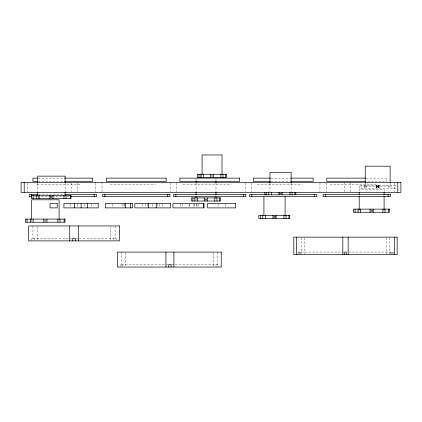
<?xml version="1.0" encoding="UTF-8"?>
<svg xmlns="http://www.w3.org/2000/svg" width="422" height="422" viewBox="0 0 422 422"><rect width="100%" height="100%" fill="white"/><g stroke="black" fill="none" stroke-linecap="round" stroke-linejoin="round"><path stroke-width="0.32" stroke-dasharray="2.11 1.58" d="M38.186 178.126L63.801 178.126M271.072 178.126L290.12 178.126M366.217 178.126L386.578 178.126L386.578 181.365L366.217 181.365M38.186 181.365L63.801 181.365M271.072 181.365L290.12 181.365M37.041 184.599L40.027 184.599M41.071 184.599L72.753 184.599M74.098 184.599L80.671 184.599M110.358 184.599L155.486 184.599M182.932 184.599L231.05 184.599M257.446 184.599L301.978 184.599M330.02 184.599L376.793 184.599M38.423 194.436L64.133 194.436M33.807 196.678L69.408 196.678M72.014 238.393L31.676 238.393L31.676 240.266M75.665 238.393L116.372 238.393L116.372 240.266M344.088 252.092L297.621 252.092L297.621 253.96M348.656 252.092L393.351 252.092L393.351 253.96M167.972 264.547L120.175 264.547L120.175 266.414M171.738 264.547L218.401 264.547L218.401 266.414M394.675 182.984L394.675 191.699M392.608 252.092L392.608 253.96M391.11 252.092L391.11 253.96M391.052 185.474L391.052 188.587M390.366 252.092L390.366 253.96M390.128 182.879L390.128 186.097L365.225 186.097L365.225 182.879M389.211 237.797L389.211 253.938M388.957 185.474L388.957 188.587M386.568 237.797L386.568 253.938M384.089 191.757L384.089 189.831L359.185 189.831L359.185 191.757M379.236 185.474L379.236 188.587M378.945 185.474L378.945 188.587M378.724 185.474L378.724 188.587M378.518 185.474L378.518 188.587M378.26 185.474L378.26 188.587M378.107 185.474L378.107 188.587M377.247 185.474L377.247 188.587M377.094 185.474L377.094 188.587M376.835 185.474L376.835 188.587M376.63 185.474L376.63 188.587M376.408 185.474L376.408 188.587M376.118 185.474L376.118 188.587M372.22 209.755L372.22 211.622M372.067 209.755L372.067 211.622M371.207 209.755L371.207 211.622M371.054 209.755L371.054 211.622M366.623 185.474L366.623 188.587M365.932 185.474L365.932 188.587M364.766 185.474L364.766 188.587M364.081 185.474L364.081 188.587M361.084 185.474L361.084 188.587M358.726 210.378L358.726 211.622M350.466 182.357L350.466 191.699M344.241 182.357L344.241 191.699M326.185 182.984L326.185 191.699M319.96 182.984L319.96 191.699M304.404 237.797L304.404 253.938M301.762 237.797L301.762 253.938M300.606 252.092L300.606 253.96M299.863 252.092L299.863 253.96M298.37 252.092L298.37 253.96M291.133 183.322L291.133 191.678M281.131 192.944L281.131 194.189M280.973 192.944L280.973 194.189M280.118 192.944L280.118 194.189M279.965 192.944L279.965 194.189M279.707 192.944L279.707 194.189M275.35 215.98L275.35 217.847M275.091 215.98L275.091 217.847M274.933 215.98L274.933 217.847M274.078 215.98L274.078 217.847M273.925 215.98L273.925 217.847M269.964 183.322L269.964 191.678M251.47 182.984L251.47 192.321M245.245 182.984L245.245 191.699M225.227 204.153L225.227 207.888M218.058 204.153L218.058 207.265M217.225 252.092L217.225 266.414M215.98 178.622L215.98 180.553M215.98 183.122L215.98 191.477M216.053 264.547L216.053 266.414M213.226 252.741L213.226 266.387M212.488 174.887L212.488 176.755M211.633 174.887L211.633 176.755M206.601 199.168L206.601 200.413M206.448 199.168L206.448 200.413M205.593 199.168L205.593 200.413M205.435 199.168L205.435 200.413M201.616 174.887L201.616 176.755M198.598 204.153L198.598 207.265M196.963 204.153L196.963 207.265M196.742 199.168L196.742 200.413M196.721 204.153L196.721 207.265M196.056 178.622L196.056 180.553M196.056 183.122L196.056 191.477M194.094 204.153L194.094 207.265M194.009 204.153L194.009 207.265M189.235 204.153L189.235 207.265M189.088 204.153L189.088 207.888M182.795 204.153L182.832 207.265M180.373 204.153L180.373 207.265M176.755 182.984L176.755 192.321M170.53 182.984L170.53 191.699M162.644 204.153L162.644 207.265M159.542 204.153L159.542 207.265M157.242 204.153L157.242 207.265M152.347 204.153L152.347 207.888M147.552 204.153L147.552 207.265M145.347 204.153L145.347 207.265M142.42 204.153L142.42 207.265M125.313 252.741L125.313 266.387M124.337 204.153L124.337 207.265M124.01 204.153L124.01 207.265M122.507 264.547L122.507 266.414M122.095 204.153L122.095 207.265M121.341 252.092L121.341 266.414M115.116 225.944L115.116 240.266M113.861 238.393L113.861 240.266M112.505 204.153L112.505 207.888M110.844 226.593L110.844 240.234M102.04 182.357L102.04 192.321M95.815 182.984L95.815 191.699M91.558 204.153L91.558 207.265M84.505 204.153L84.505 207.265M77.759 182.984L77.759 191.699M77.606 204.153L77.606 207.888M71.534 182.984L71.534 191.699M70.579 204.153L70.579 207.888M65.12 183.201L65.12 191.556M52.006 196.056L52.006 197.923M51.848 196.056L51.848 197.923M50.993 196.056L50.993 197.923M50.84 196.056L50.84 197.923M45.808 219.714L45.808 221.587M44.954 219.714L44.954 221.587M38.444 196.056L38.444 197.923M37.727 183.201L37.727 191.556M37.205 226.593L37.205 240.234M34.182 238.393L34.182 240.266M32.932 225.944L32.932 240.266M31.239 219.714L31.239 221.587M27.324 182.984L27.324 192.321M395.541 185.474L359.402 185.474L359.402 188.587L395.541 188.587L395.541 185.474"/><path stroke-width="0.63" d="M37.526 178.126L32.932 178.126L32.932 181.365L37.526 181.365M64.455 178.126L92.703 178.126L92.703 181.365L64.455 181.365M270.418 178.126L253.337 178.126L253.337 181.365L270.418 181.365M290.779 178.126L313.108 178.126L313.108 181.365L290.779 181.365M365.563 178.126L326.807 178.126L326.807 181.365L365.563 181.365M37.975 194.436L29.192 194.436L29.192 196.678L31.434 196.678M64.777 194.436L96.438 194.436L96.438 196.678L70.659 196.678M265.422 194.436L249.602 194.436L249.602 196.678L316.848 196.678L316.848 194.436L295.648 194.436M31.402 195.433L71.028 195.433L71.028 198.546L31.402 198.546L31.434 194.436M397.788 182.357L397.788 192.321M394.507 237.148L394.507 254.582M390.128 182.241L390.128 166.173L365.225 166.173L365.225 182.241M388.641 209.133L388.641 212.245M388.076 194.436L388.076 196.678M385.012 209.133L385.012 212.245M384.089 192.4L384.089 194.975M384.089 196.256L384.089 209.755M382.918 209.133L382.918 212.245M373.196 209.133L373.196 212.245M370.078 209.133L370.078 212.245M360.578 209.133L360.578 212.245M359.185 192.4L359.185 194.975M359.185 196.256L359.185 209.755M358.041 209.133L358.041 212.245M355.044 209.133L355.044 212.245M348.134 237.148L348.134 254.582M346.235 254.582L346.235 252.092L344.737 252.092L344.737 254.582M342.838 237.148L342.838 254.582M325.315 194.436L325.315 196.678M314.606 194.436L314.606 196.678M296.471 237.148L296.471 254.582M295.796 192.321L295.796 194.811L264.889 194.811L264.889 192.321M294.941 192.321L294.941 194.811M292.071 192.321L292.071 194.811M291.133 182.679L291.133 172.398L269.964 172.398L269.964 182.679M289.977 192.321L289.977 194.811M288.896 215.357L288.896 218.469M286.032 215.357L286.032 218.469M285.093 196.699L285.093 215.336M283.937 215.357L283.937 218.469M282.102 192.321L282.102 194.811M278.989 192.321L278.989 194.811M276.062 215.357L276.062 218.469M272.95 215.357L272.95 218.469M271.341 192.321L271.341 194.811M268.798 192.321L268.798 194.811M266.572 192.321L266.572 194.811M265.301 215.357L265.301 218.469M263.924 196.699L263.924 215.336M262.758 215.357L262.758 218.469M260.532 215.357L260.532 218.469M251.844 194.436L251.844 196.678M243.626 194.436L243.626 196.678M225.58 174.265L225.58 177.377M222.969 174.265L222.969 177.377M222.019 174.244L222.019 154.964L202.096 154.964L202.096 174.244M220.875 174.265L220.875 177.377M219.54 197.923L219.54 201.036M216.929 197.923L216.929 201.036M215.98 181.196L215.98 182.478M215.98 192.121L215.98 194.69M215.98 196.62L215.98 197.907M214.835 197.923L214.835 201.036M213.616 174.265L213.616 177.377M210.504 174.265L210.504 177.377M207.577 197.923L207.577 201.036M204.464 197.923L204.464 201.036M203.815 203.531L203.815 207.888M203.467 174.265L203.467 177.377M200.925 174.265L200.925 177.377M198.952 174.265L198.952 177.377M197.427 197.923L197.427 201.036M196.056 181.196L196.056 182.478M196.056 192.121L196.056 194.69M196.056 196.62L196.056 197.907M194.885 197.923L194.885 201.036M192.912 197.923L192.912 201.036M175.884 194.436L175.884 196.678M173.906 252.092L173.906 267.036M171.079 267.036L171.079 264.547L168.742 264.547L168.742 267.036M167.666 194.436L167.666 196.678M165.936 252.092L165.936 267.036M156.224 203.531L156.224 207.888M148.644 203.531L148.644 207.888M130.477 203.531L130.477 207.888M125.366 203.531L125.366 207.888M104.904 194.436L104.904 196.678M94.196 194.436L94.196 196.678M87.465 203.531L87.465 207.888M81.093 203.531L81.093 207.888M78.297 225.944L78.297 240.888M75.274 240.888L75.274 238.393L72.769 238.393L72.769 240.888M74.652 203.531L74.652 207.888M70.173 195.433L70.173 198.546M69.751 225.944L69.751 240.888M66.027 195.433L66.027 198.546M65.12 182.562L65.12 176.132L37.727 176.132L37.727 182.562M65.12 192.2L65.12 195.412M64.133 219.092L64.133 222.209M63.933 195.433L63.933 198.546M59.987 219.092L59.987 222.209M59.08 219.076L59.08 199.791L31.687 199.791L31.687 219.076M57.893 219.092L57.893 222.209M52.977 195.433L52.977 198.546M49.865 195.433L49.865 198.546M46.937 219.092L46.937 222.209M43.825 219.092L43.825 222.209M39.135 195.433L39.135 198.546M37.727 192.2L37.727 195.412M36.593 195.433L36.593 198.546M33.09 195.433L33.09 198.546M33.095 219.092L33.095 222.209M30.553 219.092L30.553 222.209M27.045 219.092L27.045 222.209M24.212 182.357L24.212 192.321M226.435 174.265L197.269 174.265L197.269 177.377L226.435 177.377L226.435 174.265M166.173 178.126L106.397 178.126L106.397 181.365L166.173 181.365L166.173 178.126M239.643 178.126L179.867 178.126L179.867 181.365L239.643 181.365L239.643 178.126M400.9 182.357L21.1 182.357L21.1 192.321L400.9 192.321L400.9 182.357M169.908 194.436L102.662 194.436L102.662 196.678L169.908 196.678L169.908 194.436M245.868 194.436L173.642 194.436L173.642 196.678L245.868 196.678L245.868 194.436M390.313 194.436L323.073 194.436L323.073 196.678L390.313 196.678L390.313 194.436M220.395 197.923L191.229 197.923L191.229 201.036L220.395 201.036L220.395 197.923M57.186 203.531L50.018 203.531L50.018 207.888L57.186 207.888L57.186 203.531M98.215 203.531L63.922 203.531L63.922 207.888L98.215 207.888L98.215 203.531M132.534 203.531L105.336 203.531L105.336 207.888L132.534 207.888L132.534 203.531M170.441 203.531L134.813 203.531L134.813 207.888L170.441 207.888L170.441 203.531M203.91 203.531L172.983 203.531L172.983 207.888L203.91 207.888L203.91 203.531M235.74 203.531L207.524 203.531L207.524 207.888L235.74 207.888L235.74 203.531M389.495 209.133L353.362 209.133L353.362 212.245L389.495 212.245L389.495 209.133M289.756 215.357L258.85 215.357L258.85 218.469L289.756 218.469L289.756 215.357M64.988 219.092L25.362 219.092L25.362 222.209L64.988 222.209L64.988 219.092M119.389 225.944L28.654 225.944L28.654 240.888L119.389 240.888L119.389 225.944M397.149 237.148L293.823 237.148L293.823 254.582L397.149 254.582L397.149 237.148M221.223 252.092L117.374 252.092L117.374 267.036L221.223 267.036L221.223 252.092"/></g></svg>
